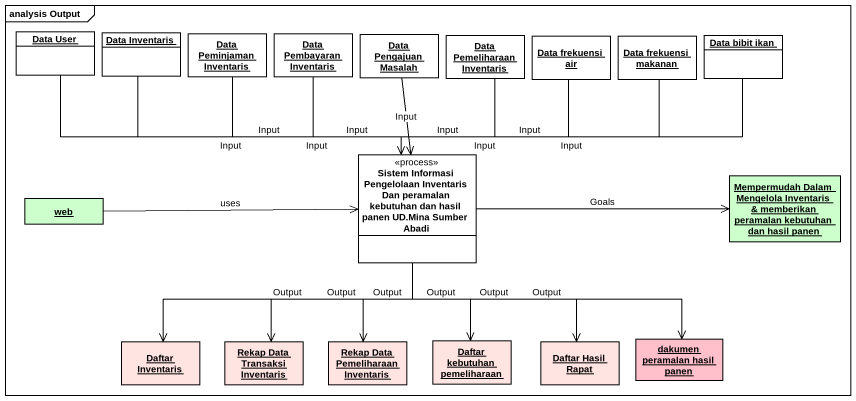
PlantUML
@startuml
mainframe analysis Output
hide circle
hide empty members
object "Data User" as Data_User
object "Data Inventaris" as Data_Inventaris
object "Data Peminjaman Inventaris" as Data_Peminjaman_Inventaris
object "Data Pembayaran Inventaris" as Data_Pembayaran_Inventaris
object "Data Pengajuan Masalah" as Data_Pengajuan_Masalah
object "Data Pemeliharaan Inventaris" as Data_Pemeliharaan_Inventaris
object "Data frekuensi air" as Data_frekuensi_air
object "Data frekuensi makanan" as Data_frekuensi_makanan
object "Data bibit ikan" as Data_bibit_ikan
class "Sistem Informasi Pengelolaan Inventaris Dan peramalan kebutuhan dan hasil panen UD.Mina Sumber Abadi" as Sistem_Informasi <<process>>
object "Mempermudah Dalam Mengelola Inventaris & memberikan peramalan kebutuhan dan hasil panen" as Mempermudah_Dalam_Mengelola #CCFFCC
object web #CCFFCC
object "Daftar Inventaris" as Daftar_Inventaris #FFE4E1
object "Rekap Data Transaksi Inventaris" as Rekap_Data_Transaksi #FFE4E1
object "Rekap Data Pemeliharaan Inventaris" as Rekap_Data_Pemeliharaan #FFE4E1
object "Daftar kebutuhan pemeliharaan" as Daftar_kebutuhan #FFE4E1
object "Daftar Hasil Rapat" as Daftar_Hasil_Rapat #FFE4E1
object "dakumen peramalan hasil panen" as dakumen_peramalan_hasil #FFC0CB
Data_User -right-> Sistem_Informasi : Input
Data_Inventaris -right-> Sistem_Informasi : Input
Data_Peminjaman_Inventaris --> Sistem_Informasi : Input
Data_Pembayaran_Inventaris --> Sistem_Informasi : Input
Data_Pengajuan_Masalah --> Sistem_Informasi : Input
Data_Pemeliharaan_Inventaris --> Sistem_Informasi : Input
Data_frekuensi_air --> Sistem_Informasi : Input
Data_frekuensi_makanan --> Sistem_Informasi : Input
Data_bibit_ikan -left-> Sistem_Informasi : Input
Sistem_Informasi -right-> Mempermudah_Dalam_Mengelola : Goals
Sistem_Informasi --> Daftar_Inventaris : Output
Sistem_Informasi --> Rekap_Data_Transaksi : Output
Sistem_Informasi --> Rekap_Data_Pemeliharaan : Output
Sistem_Informasi --> Daftar_kebutuhan : Output
Sistem_Informasi --> Daftar_Hasil_Rapat : Output
Sistem_Informasi -right-> dakumen_peramalan_hasil : Output
web -right-> Sistem_Informasi : uses
@enduml
